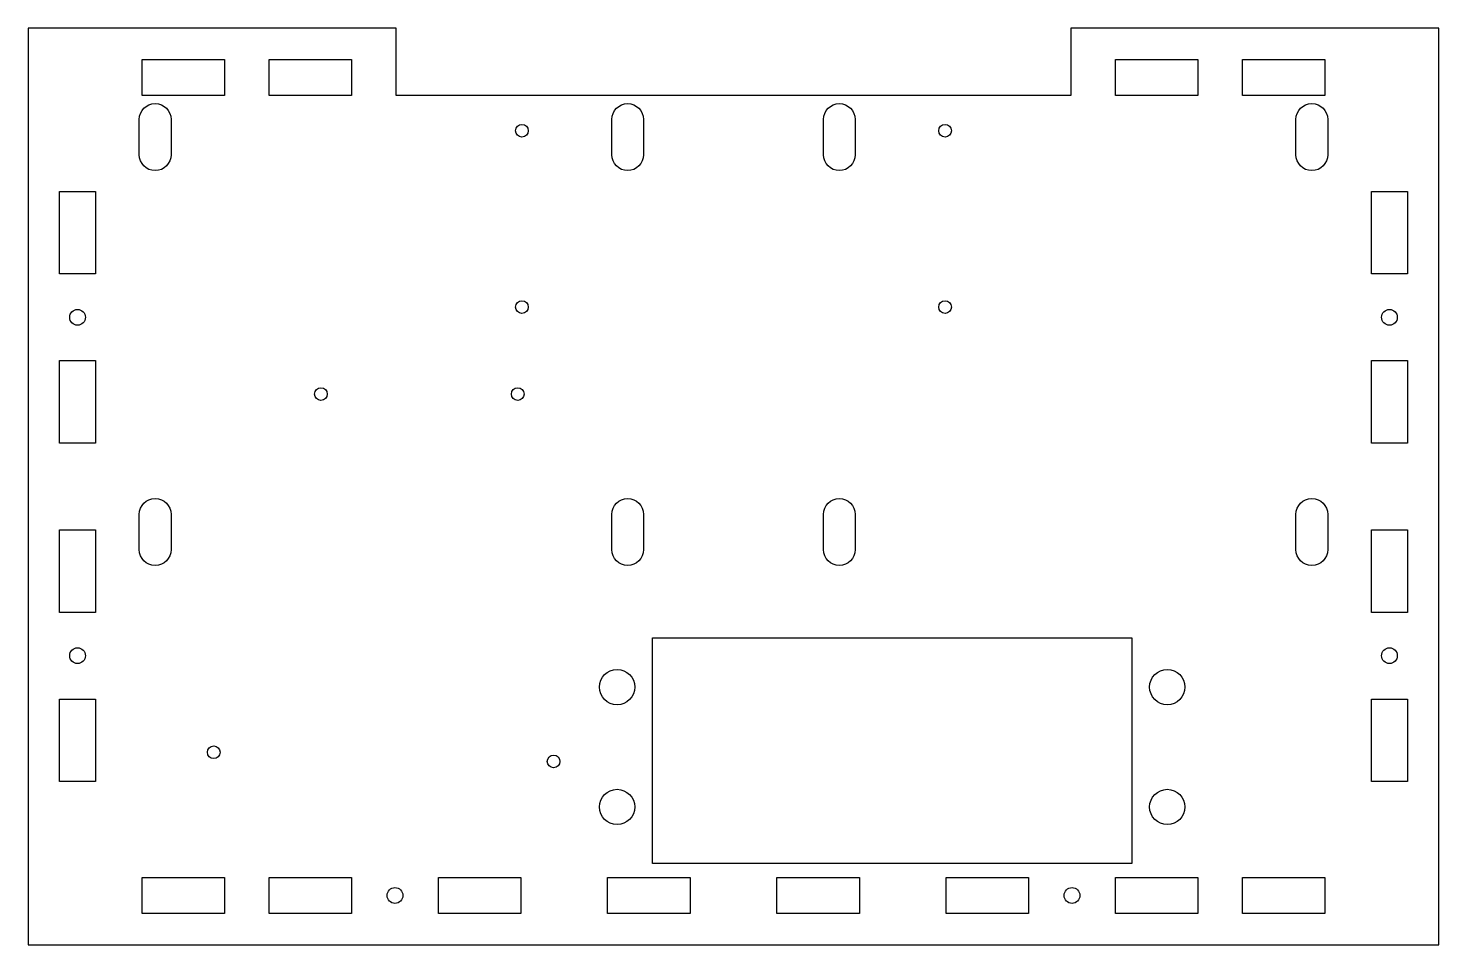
# Model space of a CAD drawing. Header units: millimetres. Extents: x -100 to 100, y -65 to 65.
import ezdxf

# ---------------------------------------------------------------- set-up
doc = ezdxf.new("R2010")
doc.units = ezdxf.units.MM

msp = doc.modelspace()

# ---------------------------------------------------------------- linework, layer by layer
for points in [[(-47.85, 55.45), (-47.85, 65), (-100, 65), (-100, -65), (100, -65), (100, 65), (47.85, 65), (47.85, 55.45)], [(-72.15, 60.55), (-72.15, 55.45), (-83.85, 55.45), (-83.85, 60.55)], [(-65.85, 55.45), (-65.85, 60.55), (-54.15, 60.55), (-54.15, 55.45)], [(54.15, 55.45), (54.15, 60.55), (65.85, 60.55), (65.85, 55.45)], [(83.85, 55.45), (72.15, 55.45), (72.15, 60.55), (83.85, 60.55)], [(-90.45, 41.85), (-90.45, 30.15), (-95.55, 30.15), (-95.55, 41.85)], [(90.45, 30.15), (90.45, 41.85), (95.55, 41.85), (95.55, 30.15)], [(-90.45, 17.85), (-90.45, 6.15), (-95.55, 6.15), (-95.55, 17.85)], [(95.55, 17.85), (95.55, 6.15), (90.45, 6.15), (90.45, 17.85)], [(-90.45, -17.85), (-95.55, -17.85), (-95.55, -6.15), (-90.45, -6.15)], [(90.45, -6.15), (95.55, -6.15), (95.55, -17.85), (90.45, -17.85)], [(-11.5, -53.45), (-11.5, -21.45), (56.5, -21.45), (56.5, -53.45)], [(-90.45, -41.85), (-95.55, -41.85), (-95.55, -30.15), (-90.45, -30.15)], [(90.45, -30.15), (95.55, -30.15), (95.55, -41.85), (90.45, -41.85)], [(-83.85, -55.45), (-72.15, -55.45), (-72.15, -60.55), (-83.85, -60.55)], [(-65.85, -60.55), (-65.85, -55.45), (-54.15, -55.45), (-54.15, -60.55)], [(-30.15, -55.45), (-30.15, -60.55), (-41.85, -60.55), (-41.85, -55.45)], [(-6.15, -55.45), (-6.15, -60.55), (-17.85, -60.55), (-17.85, -55.45)], [(17.85, -55.45), (17.85, -60.55), (6.15, -60.55), (6.15, -55.45)], [(41.85, -55.45), (41.85, -60.55), (30.15, -60.55), (30.15, -55.45)], [(65.85, -55.45), (65.85, -60.55), (54.15, -60.55), (54.15, -55.45)], [(83.85, -55.45), (83.85, -60.55), (72.15, -60.55), (72.15, -55.45)]]:
    msp.add_lwpolyline(points, close=True)
for points in [[(-84.25, 52.05, -1), (-79.75, 52.05), (-79.75, 47.05, -1), (-84.25, 47.05)], [(-12.75, 47.05, -1), (-17.25, 47.05), (-17.25, 52.05, -1), (-12.75, 52.05)], [(17.25, 47.05, -1), (12.75, 47.05), (12.75, 52.05, -1), (17.25, 52.05)], [(79.75, 52.05, -1), (84.25, 52.05), (84.25, 47.05, -1), (79.75, 47.05)], [(-84.25, -3.95, -1), (-79.75, -3.95), (-79.75, -8.95, -1), (-84.25, -8.95)], [(-17.25, -3.95, -1), (-12.75, -3.95), (-12.75, -8.95, -1), (-17.25, -8.95)], [(12.75, -3.95, -1), (17.25, -3.95), (17.25, -8.95, -1), (12.75, -8.95)], [(84.25, -8.95, -1), (79.75, -8.95), (79.75, -3.95, -1), (84.25, -3.95)]]:
    msp.add_lwpolyline(points, format="xyb", close=True)
for centre, radius in [((-30, 50.45), 0.9), ((30, 50.45), 0.9), ((-30, 25.45), 0.9), ((30, 25.45), 0.9), ((-93, 24), 1.12), ((93, 24), 1.12), ((-58.5, 13.1), 0.9), ((-30.6, 13.1), 0.9), ((-93, -24), 1.12), ((93, -24), 1.12), ((-16.5, -28.45), 2.5), ((61.5, -28.45), 2.5), ((-73.7, -37.7), 0.9), ((-25.5, -39), 0.9), ((-16.5, -45.45), 2.5), ((61.5, -45.45), 2.5), ((-48, -58), 1.12), ((48, -58), 1.12)]:
    msp.add_circle(centre, radius)

doc.saveas('drawing.dxf')
